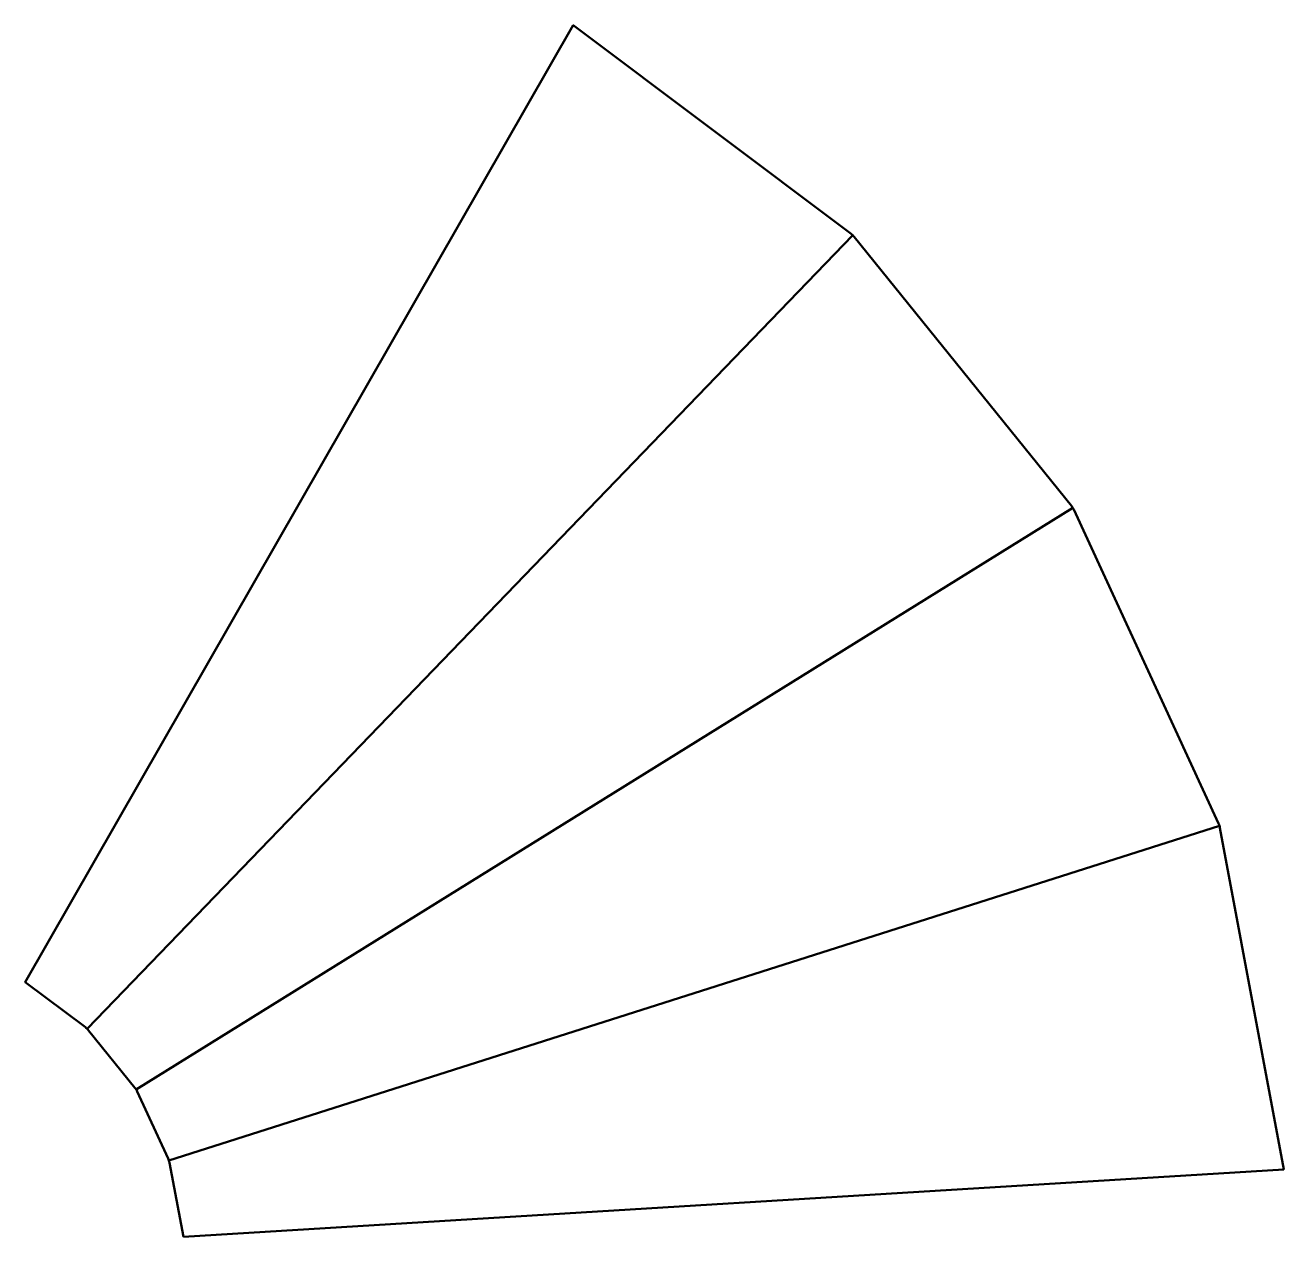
# Model space of a CAD drawing. Header units: millimetres. Extents: x 136 to 757, y 219 to 817.
import ezdxf

# ---------------------------------------------------------------- set-up
doc = ezdxf.new("R2010")
doc.units = ezdxf.units.MM
doc.layers.add('IV_BEND_DOWN', color=250, linetype='Continuous', lineweight=50)
doc.layers.add('IV_OUTER_PROFILE', color=7, linetype='Continuous', lineweight=50)

msp = doc.modelspace()

# ---------------------------------------------------------------- linework, layer by layer
at = {"layer": 'IV_BEND_DOWN'}
for p, q in [((544.64, 713.48), (166.83, 322.02)), ((653.21, 579.08), (191.07, 292.02)), ((725.57, 422.19), (207.22, 257))]:
    msp.add_line(p, q, dxfattribs=at)
at = {"layer": 'IV_OUTER_PROFILE', "flags": 128}
msp.add_lwpolyline([(214.35, 219.38), (207.51, 255.96), (207.38, 256.48), (207.22, 257), (207.05, 257.51), (206.85, 258.01), (191.6, 291.08), (191.34, 291.56), (191.07, 292.02), (190.78, 292.47), (190.46, 292.91), (167.58, 321.24), (167.21, 321.64), (166.83, 322.02), (166.44, 322.39), (166.03, 322.73), (136.27, 345.07), (406.74, 817.11), (543.83, 714.19), (544.24, 713.84), (544.64, 713.48), (545.01, 713.1), (545.38, 712.7), (652.6, 579.97), (652.91, 579.53), (653.21, 579.08), (653.48, 578.61), (653.73, 578.14), (725.2, 423.2), (725.4, 422.7), (725.57, 422.19), (725.72, 421.67), (725.85, 421.15), (757.36, 252.65)], close=True, dxfattribs=at)

doc.saveas('drawing.dxf')
